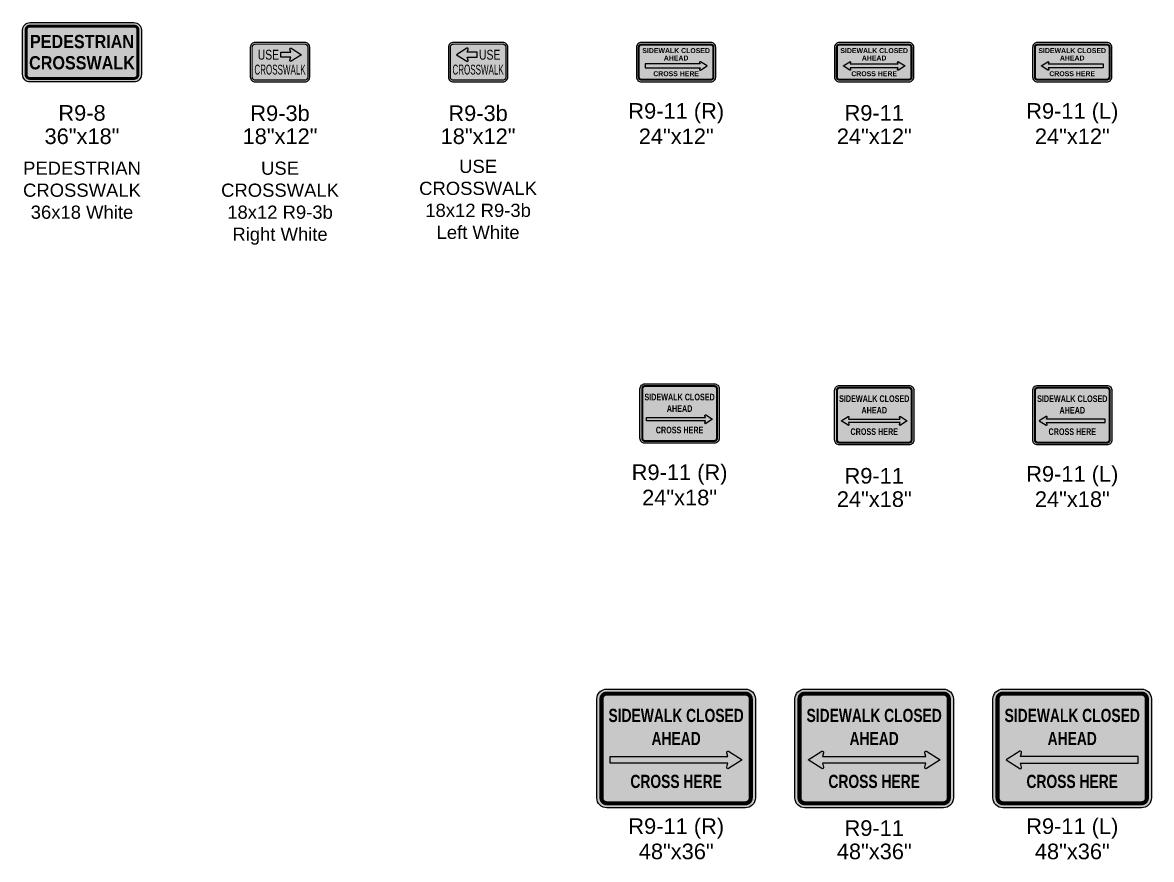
# Model space of a CAD drawing. Header units: inches. Extents: x -32 to 2634, y 197 to 1831.
# Drawn here: x 282 to 624, y 644.3 to 898 of the extents above; entities that cross this region are included whole.
import ezdxf
from ezdxf.enums import TextEntityAlignment as Align

# ---------------------------------------------------------------- set-up
doc = ezdxf.new("R2010")
doc.units = ezdxf.units.IN
doc.header["$MEASUREMENT"] = 0
doc.styles.add('ARIAL', font='arial.ttf')
doc.styles.add('ARIAL BOLD', font='arialbd.ttf')
doc.styles.get("Standard").update_dxf_attribs({"font": 'arial.ttf'})

# ---------------------------------------------------------------- blocks, each defined once
blk = doc.blocks.new('SIDEWALK CLOSED AHEAD CROSS HERE 24x12 Both')
at = {"true_color": 0xffffff}
h = blk.add_hatch(color=7, dxfattribs=at)
edge = h.paths.add_edge_path()
edge.add_line((12, 1.5), (12, 10.5))
edge.add_arc((10.5, 10.5), 1.5, 0, 90)
edge.add_line((10.5, 12), (-10.5, 12))
edge.add_arc((-10.5, 10.5), 1.5, 90, 180)
edge.add_line((-12, 10.5), (-12, 1.5))
edge.add_arc((-10.5, 1.5), 1.5, 180, 270)
edge.add_line((-10.5, 0), (10.5, 0))
edge.add_arc((10.5, 1.5), 1.5, 270, 360)
at = {"true_color": 0x000000}
h = blk.add_hatch(color=18, dxfattribs=at)
edge = h.paths.add_edge_path()
edge.add_line((7.12, 5.93), (7.26, 5.48))
edge.add_line((7.26, 5.48), (-7.26, 5.48))
edge.add_line((-7.26, 5.48), (-7.12, 5.93))
edge.add_arc((-7.3, 5.99), 0.18, 343.0481, 482.5985)
edge.add_line((-7.39, 6.14), (-9.37, 4.88))
edge.add_line((-9.37, 4.88), (-7.39, 3.61))
edge.add_arc((-7.3, 3.76), 0.18, 237.4015, 376.9519)
edge.add_line((-7.12, 3.82), (-7.26, 4.27))
edge.add_line((-7.26, 4.27), (7.26, 4.27))
edge.add_line((7.26, 4.27), (7.12, 3.82))
edge.add_arc((7.3, 3.76), 0.18, 163.0481, 302.5985)
edge.add_line((7.39, 3.61), (9.37, 4.88))
edge.add_line((9.37, 4.88), (7.39, 6.14))
edge.add_arc((7.3, 5.99), 0.18, 57.4015, 196.9519)
blk.add_lwpolyline([(10.5, 12), (0, 12), (-10.5, 12, 0.414214), (-12, 10.5), (-12, 6), (-12, 1.5, 0.414214), (-10.5, 0), (0, 0), (10.5, 0, 0.414214), (12, 1.5), (12, 6), (12, 10.5, 0.414214)], format="xyb", close=True)
at = {"color": 18, "true_color": 0x000000, "const_width": 0.625}
blk.add_lwpolyline([(10.5, 11.31), (-10.5, 11.31, 0.414214), (-11.31, 10.5), (-11.31, 1.5, 0.414214), (-10.5, 0.69), (10.5, 0.69, 0.414214), (11.31, 1.5), (11.31, 10.5, 0.414214)], format="xyb", close=True, dxfattribs=at)
at = {"color": 18, "true_color": 0x000000}
blk.add_lwpolyline([(7.26, 4.27), (-7.26, 4.27), (-7.12, 3.82, -0.697288), (-7.39, 3.61), (-9.37, 4.88), (-7.39, 6.14, -0.697288), (-7.12, 5.93), (-7.26, 5.48), (7.26, 5.48), (7.12, 5.93, -0.697288), (7.39, 6.14), (9.37, 4.88), (7.39, 3.61, -0.697288), (7.12, 3.82)], format="xyb", close=True, dxfattribs=at)
at = {"color": 18, "true_color": 0x000000, "style": 'ARIAL BOLD'}
for s, p in [('SIDEWALK CLOSED', (0, 8.75)), ('AHEAD', (0, 6.5)), ('CROSS HERE', (0, 1.75))]:
    blk.add_text(s, height=1.5, dxfattribs=at).set_placement(p, align=Align.CENTER)
at = {"style": 'ARIAL'}
blk.add_text('R9-11', height=4.732, dxfattribs=at).set_placement((0.03, -9.37), align=Align.MIDDLE)
blk.add_attdef('SIGN_DIM', text='', height=4.73, dxfattribs=at).set_placement((0.03, -16.44), align=Align.MIDDLE)
blk = doc.blocks.new('PEDESTRIAN CROSSWALK 36x18 R9-8 White')
at = {"true_color": 0xffffff}
h = blk.add_hatch(color=7, dxfattribs=at)
edge = h.paths.add_edge_path()
edge.add_line((18, 2.25), (18, 15.75))
edge.add_arc((15.75, 15.75), 2.25, 360, 450)
edge.add_line((15.75, 18), (-15.75, 18))
edge.add_arc((-15.75, 15.75), 2.25, 90, 180)
edge.add_line((-18, 15.75), (-18, 2.25))
edge.add_arc((-15.75, 2.25), 2.25, 180, 270)
edge.add_line((-15.75, 0), (15.75, 0))
edge.add_arc((15.75, 2.25), 2.25, 270, 360)
blk.add_lwpolyline([(0, 0), (-15.75, 0, -0.414214), (-18, 2.25), (-18, 9), (-18, 15.75, -0.414214), (-15.75, 18), (0, 18), (15.75, 18, -0.414214), (18, 15.75), (18, 9), (18, 2.25, -0.414214), (15.75, 0)], format="xyb", close=True)
at = {"color": 18, "true_color": 0x000000, "const_width": 0.875}
blk.add_lwpolyline([(15.75, 16.94), (-15.75, 16.94, 0.414214), (-16.94, 15.75), (-16.94, 2.25, 0.414214), (-15.75, 1.06), (15.75, 1.06, 0.414214), (16.94, 2.25), (16.94, 15.75, 0.414214)], format="xyb", close=True, dxfattribs=at)
at = {"color": 18, "true_color": 0x000000, "style": 'ARIAL BOLD', "width": 0.875}
for s, p in [('PEDESTRIAN', (0, 10.25)), ('CROSSWALK', (0, 3.82))]:
    blk.add_text(s, height=4, dxfattribs=at).set_placement(p, align=Align.CENTER)
at = {"style": 'ARIAL'}
blk.add_text('R9-8', height=4.732, dxfattribs=at).set_placement((0, -9.38), align=Align.MIDDLE)
blk.add_attdef('SIGN_DIM', text='', height=4.73, dxfattribs=at).set_placement((0, -16.45), align=Align.MIDDLE)
blk = doc.blocks.new('SIDEWALK CLOSED AHEAD CROSS HERE 24x12 LEFT')
at = {"true_color": 0xffffff}
h = blk.add_hatch(color=7, dxfattribs=at)
edge = h.paths.add_edge_path()
edge.add_line((12, 1.5), (12, 10.5))
edge.add_arc((10.5, 10.5), 1.5, 0, 90)
edge.add_line((10.5, 12), (-10.5, 12))
edge.add_arc((-10.5, 10.5), 1.5, 90, 180)
edge.add_line((-12, 10.5), (-12, 1.5))
edge.add_arc((-10.5, 1.5), 1.5, 180, 270)
edge.add_line((-10.5, 0), (10.5, 0))
edge.add_arc((10.5, 1.5), 1.5, 270, 360)
at = {"true_color": 0x000000}
h = blk.add_hatch(color=18, dxfattribs=at)
edge = h.paths.add_edge_path()
edge.add_line((-7.12, 3.82), (-7.26, 4.27))
edge.add_line((-7.26, 4.27), (9.37, 4.27))
edge.add_line((9.37, 4.27), (9.37, 5.48))
edge.add_line((9.37, 5.48), (-7.26, 5.48))
edge.add_line((-7.26, 5.48), (-7.12, 5.93))
edge.add_arc((-7.3, 5.99), 0.18, 343.0481, 482.5985)
edge.add_line((-7.39, 6.14), (-9.37, 4.88))
edge.add_line((-9.37, 4.88), (-7.39, 3.61))
edge.add_arc((-7.3, 3.76), 0.18, 237.4015, 376.9519)
blk.add_lwpolyline([(10.5, 12), (0, 12), (-10.5, 12, 0.414214), (-12, 10.5), (-12, 6), (-12, 1.5, 0.414214), (-10.5, 0), (0, 0), (10.5, 0, 0.414214), (12, 1.5), (12, 6), (12, 10.5, 0.414214)], format="xyb", close=True)
at = {"color": 18, "true_color": 0x000000, "const_width": 0.625}
blk.add_lwpolyline([(10.5, 11.31), (-10.5, 11.31, 0.414214), (-11.31, 10.5), (-11.31, 1.5, 0.414214), (-10.5, 0.69), (10.5, 0.69, 0.414214), (11.31, 1.5), (11.31, 10.5, 0.414214)], format="xyb", close=True, dxfattribs=at)
at = {"color": 18, "true_color": 0x000000}
blk.add_lwpolyline([(-7.12, 3.82, -0.697288), (-7.39, 3.61), (-9.37, 4.88), (-7.39, 6.14, -0.697288), (-7.12, 5.93), (-7.26, 5.48), (9.37, 5.48), (9.37, 4.27), (-7.26, 4.27)], format="xyb", close=True, dxfattribs=at)
at = {"color": 18, "true_color": 0x000000, "style": 'ARIAL BOLD'}
for s, p in [('SIDEWALK CLOSED', (0, 8.75)), ('AHEAD', (0, 6.5)), ('CROSS HERE', (0, 1.75))]:
    blk.add_text(s, height=1.5, dxfattribs=at).set_placement(p, align=Align.CENTER)
at = {"style": 'ARIAL'}
blk.add_text('R9-11 (L)', height=4.732, dxfattribs=at).set_placement((0.03, -9.37), align=Align.MIDDLE)
blk.add_attdef('SIGN_DIM', text='', height=4.73, dxfattribs=at).set_placement((0.03, -16.44), align=Align.MIDDLE)
blk = doc.blocks.new('SIDEWALK CLOSED AHEAD CROSS HERE 24x12 RIGHT')
at = {"true_color": 0xffffff}
h = blk.add_hatch(color=7, dxfattribs=at)
edge = h.paths.add_edge_path()
edge.add_line((12, 1.5), (12, 10.5))
edge.add_arc((10.5, 10.5), 1.5, 0, 90)
edge.add_line((10.5, 12), (-10.5, 12))
edge.add_arc((-10.5, 10.5), 1.5, 90, 180)
edge.add_line((-12, 10.5), (-12, 1.5))
edge.add_arc((-10.5, 1.5), 1.5, 180, 270)
edge.add_line((-10.5, 0), (10.5, 0))
edge.add_arc((10.5, 1.5), 1.5, 270, 360)
at = {"true_color": 0x000000}
h = blk.add_hatch(color=18, dxfattribs=at)
edge = h.paths.add_edge_path()
edge.add_line((7.12, 3.82), (7.26, 4.27))
edge.add_line((7.26, 4.27), (-9.37, 4.27))
edge.add_line((-9.37, 4.27), (-9.37, 5.48))
edge.add_line((-9.37, 5.48), (7.26, 5.48))
edge.add_line((7.26, 5.48), (7.12, 5.93))
edge.add_arc((7.3, 5.99), 0.18, 57.4015, 196.9519, ccw=False)
edge.add_line((7.39, 6.14), (9.37, 4.88))
edge.add_line((9.37, 4.88), (7.39, 3.61))
edge.add_arc((7.3, 3.76), 0.18, 163.0481, 302.5985, ccw=False)
blk.add_lwpolyline([(10.5, 12), (0, 12), (-10.5, 12, 0.414214), (-12, 10.5), (-12, 6), (-12, 1.5, 0.414214), (-10.5, 0), (0, 0), (10.5, 0, 0.414214), (12, 1.5), (12, 6), (12, 10.5, 0.414214)], format="xyb", close=True)
at = {"color": 18, "true_color": 0x000000, "const_width": 0.625}
blk.add_lwpolyline([(10.5, 11.31), (-10.5, 11.31, 0.414214), (-11.31, 10.5), (-11.31, 1.5, 0.414214), (-10.5, 0.69), (10.5, 0.69, 0.414214), (11.31, 1.5), (11.31, 10.5, 0.414214)], format="xyb", close=True, dxfattribs=at)
at = {"color": 18, "true_color": 0x000000}
blk.add_lwpolyline([(7.12, 3.82, 0.697288), (7.39, 3.61), (9.37, 4.88), (7.39, 6.14, 0.697288), (7.12, 5.93), (7.26, 5.48), (-9.37, 5.48), (-9.37, 4.27), (7.26, 4.27)], format="xyb", close=True, dxfattribs=at)
at = {"color": 18, "true_color": 0x000000, "style": 'ARIAL BOLD'}
for s, p in [('SIDEWALK CLOSED', (0, 8.75)), ('AHEAD', (0, 6.5)), ('CROSS HERE', (0, 1.75))]:
    blk.add_text(s, height=1.5, dxfattribs=at).set_placement(p, align=Align.CENTER)
at = {"style": 'ARIAL'}
blk.add_text('R9-11 (R)', height=4.732, dxfattribs=at).set_placement((0.03, -9.37), align=Align.MIDDLE)
blk.add_attdef('SIGN_DIM', text='', height=4.73, dxfattribs=at).set_placement((0.03, -16.44), align=Align.MIDDLE)
blk = doc.blocks.new('SIDEWALK CLOSED AHEAD CROSS HERE 48x36 Both')
at = {"true_color": 0xffffff}
h = blk.add_hatch(color=7, dxfattribs=at)
edge = h.paths.add_edge_path()
edge.add_line((24, 3), (24, 33))
edge.add_arc((21, 33), 3, 0, 90)
edge.add_line((21, 36), (-21, 36))
edge.add_arc((-21, 33), 3, 90, 180)
edge.add_line((-24, 33), (-24, 3))
edge.add_arc((-21, 3), 3, 180, 270)
edge.add_line((-21, 0), (21, 0))
edge.add_arc((21, 3), 3, 270, 360)
at = {"true_color": 0x000000}
h = blk.add_hatch(color=18, dxfattribs=at)
edge = h.paths.add_edge_path()
edge.add_arc((15.69, 12.19), 0.375, 163.0481, 302.5985)
edge.add_line((15.89, 11.87), (20, 14.5))
edge.add_line((20, 14.5), (15.89, 17.13))
edge.add_arc((15.69, 16.81), 0.375, 57.4015, 196.9519)
edge.add_line((15.33, 16.7), (15.7, 15.5))
edge.add_line((15.7, 15.5), (-15.7, 15.5))
edge.add_line((-15.7, 15.5), (-15.33, 16.7))
edge.add_arc((-15.69, 16.81), 0.375, 343.0481, 482.5985)
edge.add_line((-15.89, 17.13), (-20, 14.5))
edge.add_line((-20, 14.5), (-15.89, 11.87))
edge.add_arc((-15.69, 12.19), 0.375, 237.4015, 376.9519)
edge.add_line((-15.33, 12.3), (-15.7, 13.5))
edge.add_line((-15.7, 13.5), (15.7, 13.5))
edge.add_line((15.7, 13.5), (15.33, 12.3))
blk.add_lwpolyline([(0, 36), (21, 36, -0.414214), (24, 33), (24, 18), (24, 3, -0.414214), (21, 0), (0, 0), (-21, 0, -0.414214), (-24, 3), (-24, 18), (-24, 33, -0.414214), (-21, 36)], format="xyb", close=True)
at = {"color": 18, "true_color": 0x000000, "const_width": 1.25}
blk.add_lwpolyline([(-21, 34.62), (21, 34.62, -0.414214), (22.62, 33), (22.62, 3, -0.414214), (21, 1.38), (-21, 1.38, -0.414214), (-22.62, 3), (-22.62, 33, -0.414214)], format="xyb", close=True, dxfattribs=at)
at = {"color": 18, "true_color": 0x000000}
blk.add_lwpolyline([(-15.7, 15.5), (15.7, 15.5), (15.33, 16.7, -0.697288), (15.89, 17.13), (20, 14.5), (15.89, 11.87, -0.697288), (15.33, 12.3), (15.7, 13.5), (-15.7, 13.5), (-15.33, 12.3, -0.697288), (-15.89, 11.87), (-20, 14.5), (-15.89, 17.13, -0.697288), (-15.33, 16.7)], format="xyb", close=True, dxfattribs=at)
at = {"color": 18, "true_color": 0x000000, "style": 'ARIAL BOLD', "width": 0.75}
for s, p in [('SIDEWALK CLOSED', (0, 26)), ('AHEAD', (0, 19)), ('CROSS HERE', (0, 6))]:
    blk.add_text(s, height=4, dxfattribs=at).set_placement(p, align=Align.CENTER)
at = {"style": 'ARIAL'}
blk.add_text('R9-11', height=4.732, dxfattribs=at).set_placement((0.03, -6.15), align=Align.MIDDLE)
blk.add_attdef('SIGN_DIM', text='', height=4.73, dxfattribs=at).set_placement((0.03, -13.22), align=Align.MIDDLE)
blk = doc.blocks.new('SIDEWALK CLOSED AHEAD CROSS HERE 48x36 RIGHT')
at = {"true_color": 0xffffff}
h = blk.add_hatch(color=7, dxfattribs=at)
edge = h.paths.add_edge_path()
edge.add_line((24, 3), (24, 33))
edge.add_arc((21, 33), 3, 0, 90)
edge.add_line((21, 36), (-21, 36))
edge.add_arc((-21, 33), 3, 90, 180)
edge.add_line((-24, 33), (-24, 3))
edge.add_arc((-21, 3), 3, 180, 270)
edge.add_line((-21, 0), (21, 0))
edge.add_arc((21, 3), 3, 270, 360)
at = {"true_color": 0x000000}
h = blk.add_hatch(color=18, dxfattribs=at)
edge = h.paths.add_edge_path()
edge.add_arc((15.69, 12.19), 0.375, 163.0481, 302.5985)
edge.add_line((15.89, 11.87), (20, 14.5))
edge.add_line((20, 14.5), (15.89, 17.13))
edge.add_arc((15.69, 16.81), 0.375, 57.4015, 196.9519)
edge.add_line((15.33, 16.7), (15.7, 15.5))
edge.add_line((15.7, 15.5), (-20, 15.5))
edge.add_line((-20, 15.5), (-20, 13.5))
edge.add_line((-20, 13.5), (15.7, 13.5))
edge.add_line((15.7, 13.5), (15.33, 12.3))
blk.add_lwpolyline([(0, 36), (21, 36, -0.414214), (24, 33), (24, 18), (24, 3, -0.414214), (21, 0), (0, 0), (-21, 0, -0.414214), (-24, 3), (-24, 18), (-24, 33, -0.414214), (-21, 36)], format="xyb", close=True)
at = {"color": 18, "true_color": 0x000000, "const_width": 1.25}
blk.add_lwpolyline([(-21, 34.62), (21, 34.62, -0.414214), (22.62, 33), (22.62, 3, -0.414214), (21, 1.38), (-21, 1.38, -0.414214), (-22.62, 3), (-22.62, 33, -0.414214)], format="xyb", close=True, dxfattribs=at)
at = {"color": 18, "true_color": 0x000000}
blk.add_lwpolyline([(-20, 13.5), (-20, 15.5), (15.7, 15.5), (15.33, 16.7, -0.697288), (15.89, 17.13), (20, 14.5), (15.89, 11.87, -0.697288), (15.33, 12.3), (15.7, 13.5)], format="xyb", close=True, dxfattribs=at)
at = {"color": 18, "true_color": 0x000000, "style": 'ARIAL BOLD', "width": 0.75}
for s, p in [('SIDEWALK CLOSED', (0, 26)), ('AHEAD', (0, 19)), ('CROSS HERE', (0, 6))]:
    blk.add_text(s, height=4, dxfattribs=at).set_placement(p, align=Align.CENTER)
at = {"style": 'ARIAL'}
blk.add_text('R9-11 (R)', height=4.732, dxfattribs=at).set_placement((0.03, -6.15), align=Align.MIDDLE)
blk.add_attdef('SIGN_DIM', text='', height=4.73, dxfattribs=at).set_placement((0.03, -13.22), align=Align.MIDDLE)
blk = doc.blocks.new('SIDEWALK CLOSED AHEAD CROSS HERE 48x36 LEFT')
at = {"true_color": 0xffffff}
h = blk.add_hatch(color=7, dxfattribs=at)
edge = h.paths.add_edge_path()
edge.add_line((24, 3), (24, 33))
edge.add_arc((21, 33), 3, 0, 90)
edge.add_line((21, 36), (-21, 36))
edge.add_arc((-21, 33), 3, 90, 180)
edge.add_line((-24, 33), (-24, 3))
edge.add_arc((-21, 3), 3, 180, 270)
edge.add_line((-21, 0), (21, 0))
edge.add_arc((21, 3), 3, 270, 360)
at = {"true_color": 0x000000}
h = blk.add_hatch(color=18, dxfattribs=at)
edge = h.paths.add_edge_path()
edge.add_arc((-15.69, 12.19), 0.375, 237.4015, 376.9519, ccw=False)
edge.add_line((-15.89, 11.87), (-20, 14.5))
edge.add_line((-20, 14.5), (-15.89, 17.13))
edge.add_arc((-15.69, 16.81), 0.375, 343.0481, 482.5985, ccw=False)
edge.add_line((-15.33, 16.7), (-15.7, 15.5))
edge.add_line((-15.7, 15.5), (20, 15.5))
edge.add_line((20, 15.5), (20, 13.5))
edge.add_line((20, 13.5), (-15.7, 13.5))
edge.add_line((-15.7, 13.5), (-15.33, 12.3))
blk.add_lwpolyline([(0, 36), (21, 36, -0.414214), (24, 33), (24, 18), (24, 3, -0.414214), (21, 0), (0, 0), (-21, 0, -0.414214), (-24, 3), (-24, 18), (-24, 33, -0.414214), (-21, 36)], format="xyb", close=True)
at = {"color": 18, "true_color": 0x000000, "const_width": 1.25}
blk.add_lwpolyline([(-21, 34.62), (21, 34.62, -0.414214), (22.62, 33), (22.62, 3, -0.414214), (21, 1.38), (-21, 1.38, -0.414214), (-22.62, 3), (-22.62, 33, -0.414214)], format="xyb", close=True, dxfattribs=at)
at = {"color": 18, "true_color": 0x000000}
blk.add_lwpolyline([(20, 13.5), (20, 15.5), (-15.7, 15.5), (-15.33, 16.7, 0.697288), (-15.89, 17.13), (-20, 14.5), (-15.89, 11.87, 0.697288), (-15.33, 12.3), (-15.7, 13.5)], format="xyb", close=True, dxfattribs=at)
at = {"color": 18, "true_color": 0x000000, "style": 'ARIAL BOLD', "width": 0.75}
for s, p in [('SIDEWALK CLOSED', (0, 26)), ('AHEAD', (0, 19)), ('CROSS HERE', (0, 6))]:
    blk.add_text(s, height=4, dxfattribs=at).set_placement(p, align=Align.CENTER)
at = {"style": 'ARIAL'}
blk.add_text('R9-11 (L)', height=4.732, dxfattribs=at).set_placement((0.03, -6.15), align=Align.MIDDLE)
blk.add_attdef('SIGN_DIM', text='', height=4.73, dxfattribs=at).set_placement((0.03, -13.22), align=Align.MIDDLE)
blk = doc.blocks.new('SIDEWALK CLOSED AHEAD CROSS HERE 24x18 Both')
at = {"true_color": 0xffffff}
h = blk.add_hatch(color=7, dxfattribs=at)
edge = h.paths.add_edge_path()
edge.add_line((12.03, 1.51), (12.03, 16.51))
edge.add_arc((10.53, 16.51), 1.5, 0, 90)
edge.add_line((10.53, 18.01), (-10.47, 18.01))
edge.add_arc((-10.47, 16.51), 1.5, 90, 180)
edge.add_line((-11.97, 16.51), (-11.97, 1.51))
edge.add_arc((-10.47, 1.51), 1.5, 180, 270)
edge.add_line((-10.47, 0.01), (10.53, 0.01))
edge.add_arc((10.53, 1.51), 1.5, 270, 360)
at = {"true_color": 0x000000}
h = blk.add_hatch(color=18, dxfattribs=at)
edge = h.paths.add_edge_path()
edge.add_arc((7.88, 6.1), 0.187, 163.0481, 302.5985)
edge.add_line((7.98, 5.95), (10.03, 7.26))
edge.add_line((10.03, 7.26), (7.98, 8.57))
edge.add_arc((7.88, 8.42), 0.188, 57.4015, 196.9519)
edge.add_line((7.7, 8.36), (7.88, 7.76))
edge.add_line((7.88, 7.76), (-7.82, 7.76))
edge.add_line((-7.82, 7.76), (-7.63, 8.36))
edge.add_arc((-7.81, 8.42), 0.187, 343.0481, 482.5985)
edge.add_line((-7.91, 8.57), (-9.97, 7.26))
edge.add_line((-9.97, 7.26), (-7.91, 5.95))
edge.add_arc((-7.81, 6.1), 0.188, 237.4015, 376.9519)
edge.add_line((-7.63, 6.16), (-7.82, 6.76))
edge.add_line((-7.82, 6.76), (7.88, 6.76))
edge.add_line((7.88, 6.76), (7.7, 6.16))
blk.add_lwpolyline([(0.03, 18.01), (10.53, 18.01, -0.414214), (12.03, 16.51), (12.03, 9.01), (12.03, 1.51, -0.414214), (10.53, 0.01), (0.03, 0.01), (-10.47, 0.01, -0.414214), (-11.97, 1.51), (-11.97, 9.01), (-11.97, 16.51, -0.414214), (-10.47, 18.01)], format="xyb", close=True)
at = {"color": 18, "true_color": 0x000000, "const_width": 0.625}
blk.add_lwpolyline([(-10.47, 17.32), (10.53, 17.32, -0.414214), (11.34, 16.51), (11.34, 1.51, -0.414214), (10.53, 0.7), (-10.47, 0.7, -0.414214), (-11.28, 1.51), (-11.28, 16.51, -0.414214)], format="xyb", close=True, dxfattribs=at)
at = {"color": 18, "true_color": 0x000000}
blk.add_lwpolyline([(-7.82, 7.76), (7.88, 7.76), (7.7, 8.36, -0.697288), (7.98, 8.57), (10.03, 7.26), (7.98, 5.95, -0.697288), (7.7, 6.16), (7.88, 6.76), (-7.82, 6.76), (-7.63, 6.16, -0.697288), (-7.91, 5.95), (-9.97, 7.26), (-7.91, 8.57, -0.697288), (-7.63, 8.36)], format="xyb", close=True, dxfattribs=at)
at = {"color": 18, "true_color": 0x000000, "style": 'ARIAL BOLD', "width": 0.75}
for s, p in [('SIDEWALK CLOSED', (0.03, 13.01)), ('AHEAD', (0.03, 9.51)), ('CROSS HERE', (0.03, 3.01))]:
    blk.add_text(s, height=2, dxfattribs=at).set_placement(p, align=Align.CENTER)
at = {"style": 'ARIAL'}
blk.add_text('R9-11', height=4.732, dxfattribs=at).set_placement((0.03, -9.37), align=Align.MIDDLE)
blk.add_attdef('SIGN_DIM', text='', height=4.73, dxfattribs=at).set_placement((0.03, -16.44), align=Align.MIDDLE)
blk = doc.blocks.new('SIDEWALK CLOSED AHEAD CROSS HERE 24x18 Right')
at = {"true_color": 0xffffff}
h = blk.add_hatch(color=7, dxfattribs=at)
edge = h.paths.add_edge_path()
edge.add_line((12.03, 1.5), (12.03, 16.5))
edge.add_arc((10.53, 16.5), 1.5, 0, 90)
edge.add_line((10.53, 18), (-10.47, 18))
edge.add_arc((-10.47, 16.5), 1.5, 90, 180)
edge.add_line((-11.97, 16.5), (-11.97, 1.5))
edge.add_arc((-10.47, 1.5), 1.5, 180, 270)
edge.add_line((-10.47, 0), (10.53, 0))
edge.add_arc((10.53, 1.5), 1.5, 270, 360)
at = {"true_color": 0x000000}
h = blk.add_hatch(color=18, dxfattribs=at)
edge = h.paths.add_edge_path()
edge.add_arc((7.88, 6.09), 0.187, 163.0481, 302.5985)
edge.add_line((7.98, 5.94), (10.03, 7.25))
edge.add_line((10.03, 7.25), (7.98, 8.56))
edge.add_arc((7.88, 8.41), 0.188, 57.4015, 196.9519)
edge.add_line((7.7, 8.35), (7.88, 7.75))
edge.add_line((7.88, 7.75), (-9.97, 7.75))
edge.add_line((-9.97, 7.75), (-9.97, 6.75))
edge.add_line((-9.97, 6.75), (7.88, 6.75))
edge.add_line((7.88, 6.75), (7.7, 6.15))
blk.add_lwpolyline([(0.03, 18), (10.53, 18, -0.414214), (12.03, 16.5), (12.03, 9), (12.03, 1.5, -0.414214), (10.53, 0), (0.03, 0), (-10.47, 0, -0.414214), (-11.97, 1.5), (-11.97, 9), (-11.97, 16.5, -0.414214), (-10.47, 18)], format="xyb", close=True)
at = {"color": 18, "true_color": 0x000000, "const_width": 0.625}
blk.add_lwpolyline([(-10.47, 17.31), (10.53, 17.31, -0.414214), (11.34, 16.5), (11.34, 1.5, -0.414214), (10.53, 0.69), (-10.47, 0.69, -0.414214), (-11.28, 1.5), (-11.28, 16.5, -0.414214)], format="xyb", close=True, dxfattribs=at)
at = {"color": 18, "true_color": 0x000000}
blk.add_lwpolyline([(-9.97, 6.75), (-9.97, 7.75), (7.88, 7.75), (7.7, 8.35, -0.697288), (7.98, 8.56), (10.03, 7.25), (7.98, 5.94, -0.697288), (7.7, 6.15), (7.88, 6.75)], format="xyb", close=True, dxfattribs=at)
at = {"color": 18, "true_color": 0x000000, "style": 'ARIAL BOLD', "width": 0.75}
for s, p in [('SIDEWALK CLOSED', (0.03, 13)), ('AHEAD', (0.03, 9.5)), ('CROSS HERE', (0.03, 3))]:
    blk.add_text(s, height=2, dxfattribs=at).set_placement(p, align=Align.CENTER)
at = {"style": 'ARIAL'}
blk.add_text('R9-11 (R)', height=4.732, dxfattribs=at).set_placement((0.03, -9.38), align=Align.MIDDLE)
blk.add_attdef('SIGN_DIM', text='', height=4.73, dxfattribs=at).set_placement((0.03, -16.45), align=Align.MIDDLE)
blk = doc.blocks.new('SIDEWALK CLOSED AHEAD CROSS HERE 24x18 Left')
at = {"true_color": 0xffffff}
h = blk.add_hatch(color=7, dxfattribs=at)
edge = h.paths.add_edge_path()
edge.add_line((12.03, 1.5), (12.03, 16.5))
edge.add_arc((10.53, 16.5), 1.5, 0, 90)
edge.add_line((10.53, 18), (-10.47, 18))
edge.add_arc((-10.47, 16.5), 1.5, 90, 180)
edge.add_line((-11.97, 16.5), (-11.97, 1.5))
edge.add_arc((-10.47, 1.5), 1.5, 180, 270)
edge.add_line((-10.47, 0), (10.53, 0))
edge.add_arc((10.53, 1.5), 1.5, 270, 360)
at = {"true_color": 0x000000}
h = blk.add_hatch(color=18, dxfattribs=at)
edge = h.paths.add_edge_path()
edge.add_arc((-7.81, 6.09), 0.187, 237.4015, 376.9519, ccw=False)
edge.add_line((-7.91, 5.94), (-9.97, 7.25))
edge.add_line((-9.97, 7.25), (-7.91, 8.56))
edge.add_arc((-7.81, 8.41), 0.188, 343.0481, 482.5985, ccw=False)
edge.add_line((-7.63, 8.35), (-7.82, 7.75))
edge.add_line((-7.82, 7.75), (10.03, 7.75))
edge.add_line((10.03, 7.75), (10.03, 6.75))
edge.add_line((10.03, 6.75), (-7.82, 6.75))
edge.add_line((-7.82, 6.75), (-7.63, 6.15))
blk.add_lwpolyline([(0.03, 18), (10.53, 18, -0.414214), (12.03, 16.5), (12.03, 9), (12.03, 1.5, -0.414214), (10.53, 0), (0.03, 0), (-10.47, 0, -0.414214), (-11.97, 1.5), (-11.97, 9), (-11.97, 16.5, -0.414214), (-10.47, 18)], format="xyb", close=True)
at = {"color": 18, "true_color": 0x000000, "const_width": 0.625}
blk.add_lwpolyline([(-10.47, 17.31), (10.53, 17.31, -0.414214), (11.34, 16.5), (11.34, 1.5, -0.414214), (10.53, 0.69), (-10.47, 0.69, -0.414214), (-11.28, 1.5), (-11.28, 16.5, -0.414214)], format="xyb", close=True, dxfattribs=at)
at = {"color": 18, "true_color": 0x000000}
blk.add_lwpolyline([(10.03, 6.75), (10.03, 7.75), (-7.82, 7.75), (-7.63, 8.35, 0.697288), (-7.91, 8.56), (-9.97, 7.25), (-7.91, 5.94, 0.697288), (-7.63, 6.15), (-7.82, 6.75)], format="xyb", close=True, dxfattribs=at)
at = {"color": 18, "true_color": 0x000000, "style": 'ARIAL BOLD', "width": 0.75}
for s, p in [('SIDEWALK CLOSED', (0.03, 13)), ('AHEAD', (0.03, 9.5)), ('CROSS HERE', (0.03, 3))]:
    blk.add_text(s, height=2, dxfattribs=at).set_placement(p, align=Align.CENTER)
at = {"style": 'ARIAL'}
blk.add_text('R9-11 (L)', height=4.732, dxfattribs=at).set_placement((0.03, -9.38), align=Align.MIDDLE)
blk.add_attdef('SIGN_DIM', text='', height=4.73, dxfattribs=at).set_placement((0.03, -16.45), align=Align.MIDDLE)
blk = doc.blocks.new('USE CROSSWALK 18x12 R9-3b Right White')
at = {"true_color": 0xffffff}
h = blk.add_hatch(color=7, dxfattribs=at)
edge = h.paths.add_edge_path()
edge.add_line((9, 1.5), (9, 10.5))
edge.add_arc((7.5, 10.5), 1.5, 0, 90)
edge.add_line((7.5, 12), (-7.5, 12))
edge.add_arc((-7.5, 10.5), 1.5, 90, 180)
edge.add_line((-9, 10.5), (-9, 1.5))
edge.add_arc((-7.5, 1.5), 1.5, 180, 270)
edge.add_line((-7.5, 0), (7.5, 0))
edge.add_arc((7.5, 1.5), 1.5, 270, 360)
at = {"true_color": 0x000000}
h = blk.add_hatch(color=18, dxfattribs=at)
edge = h.paths.add_edge_path()
edge.add_arc((3.27, 6.52), 0.281, 163.0481, 302.5985)
edge.add_line((3.42, 6.28), (6.5, 8.25))
edge.add_line((6.5, 8.25), (3.42, 10.22))
edge.add_arc((3.27, 9.98), 0.281, 57.4015, 196.9519)
edge.add_line((3, 9.9), (3.27, 9))
edge.add_line((3.27, 9), (0.27, 9))
edge.add_line((0.27, 9), (0.27, 7.5))
edge.add_line((0.27, 7.5), (3.27, 7.5))
edge.add_line((3.27, 7.5), (3, 6.6))
blk.add_lwpolyline([(7.5, 12), (0, 12), (-7.5, 12, 0.414214), (-9, 10.5), (-9, 6), (-9, 1.5, 0.414214), (-7.5, 0), (0, 0), (7.5, 0, 0.414214), (9, 1.5), (9, 6), (9, 10.5, 0.414214)], format="xyb", close=True)
at = {"color": 18, "true_color": 0x000000, "const_width": 0.375}
blk.add_lwpolyline([(7.5, 11.44), (-7.5, 11.44, 0.414214), (-8.44, 10.5), (-8.44, 1.5, 0.414214), (-7.5, 0.56), (7.5, 0.56, 0.414214), (8.44, 1.5), (8.44, 10.5, 0.414214)], format="xyb", close=True, dxfattribs=at)
at = {"color": 18, "true_color": 0x000000}
blk.add_lwpolyline([(0.27, 7.5), (0.27, 9), (3.27, 9), (3, 9.9, -0.697288), (3.42, 10.22), (6.5, 8.25), (3.42, 6.28, -0.697288), (3, 6.6), (3.27, 7.5)], format="xyb", close=True, dxfattribs=at)
at = {"color": 18, "true_color": 0x000000, "style": 'ARIAL', "width": 0.75}
blk.add_text('USE', height=3, dxfattribs=at).set_placement((-0.29, 6.75), align=Align.RIGHT)
at = {"color": 18, "true_color": 0x000000, "style": 'ARIAL', "width": 0.58}
blk.add_text('CROSSWALK', height=3, dxfattribs=at).set_placement((0, 2.25), align=Align.CENTER)
at = {"style": 'ARIAL'}
for tag, p in [('SIGN_NO.', (0, -9.38)), ('SIGN_DIM', (0, -16.45))]:
    blk.add_attdef(tag, text='', height=4.73, dxfattribs=at).set_placement(p, align=Align.MIDDLE)
blk = doc.blocks.new('USE CROSSWALK 18x12 R9-3b Left White')
at = {"true_color": 0xffffff}
h = blk.add_hatch(color=7, dxfattribs=at)
edge = h.paths.add_edge_path()
edge.add_line((9, 1.5), (9, 10.5))
edge.add_arc((7.5, 10.5), 1.5, 0, 90)
edge.add_line((7.5, 12), (-7.5, 12))
edge.add_arc((-7.5, 10.5), 1.5, 90, 180)
edge.add_line((-9, 10.5), (-9, 1.5))
edge.add_arc((-7.5, 1.5), 1.5, 180, 270)
edge.add_line((-7.5, 0), (7.5, 0))
edge.add_arc((7.5, 1.5), 1.5, 270, 360)
at = {"true_color": 0x000000}
h = blk.add_hatch(color=18, dxfattribs=at)
edge = h.paths.add_edge_path()
edge.add_arc((-3.27, 6.52), 0.281, 237.4015, 376.9519, ccw=False)
edge.add_line((-3.42, 6.28), (-6.5, 8.25))
edge.add_line((-6.5, 8.25), (-3.42, 10.22))
edge.add_arc((-3.27, 9.98), 0.281, 343.0481, 482.5985, ccw=False)
edge.add_line((-3, 9.9), (-3.27, 9))
edge.add_line((-3.27, 9), (-0.27, 9))
edge.add_line((-0.27, 9), (-0.27, 7.5))
edge.add_line((-0.27, 7.5), (-3.27, 7.5))
edge.add_line((-3.27, 7.5), (-3, 6.6))
blk.add_lwpolyline([(7.5, 12), (0, 12), (-7.5, 12, 0.414214), (-9, 10.5), (-9, 6), (-9, 1.5, 0.414214), (-7.5, 0), (0, 0), (7.5, 0, 0.414214), (9, 1.5), (9, 6), (9, 10.5, 0.414214)], format="xyb", close=True)
at = {"color": 18, "true_color": 0x000000, "const_width": 0.375}
blk.add_lwpolyline([(7.5, 11.44), (-7.5, 11.44, 0.414214), (-8.44, 10.5), (-8.44, 1.5, 0.414214), (-7.5, 0.56), (7.5, 0.56, 0.414214), (8.44, 1.5), (8.44, 10.5, 0.414214)], format="xyb", close=True, dxfattribs=at)
at = {"color": 18, "true_color": 0x000000}
blk.add_lwpolyline([(-0.27, 7.5), (-0.27, 9), (-3.27, 9), (-3, 9.9, 0.697288), (-3.42, 10.22), (-6.5, 8.25), (-3.42, 6.28, 0.697288), (-3, 6.6), (-3.27, 7.5)], format="xyb", close=True, dxfattribs=at)
at = {"color": 18, "true_color": 0x000000, "style": 'ARIAL', "width": 0.75}
blk.add_text('USE', height=3, dxfattribs=at).set_placement((6.75, 6.75), align=Align.RIGHT)
at = {"color": 18, "true_color": 0x000000, "style": 'ARIAL', "width": 0.58}
blk.add_text('CROSSWALK', height=3, dxfattribs=at).set_placement((0, 2.25), align=Align.CENTER)
at = {"style": 'ARIAL'}
for tag, p in [('SIGN_NO.', (0, -9.38)), ('SIGN_DIM', (0, -16.45))]:
    blk.add_attdef(tag, text='', height=4.73, dxfattribs=at).set_placement(p, align=Align.MIDDLE)

msp = doc.modelspace()

# ---------------------------------------------------------------- block references
for name, p, values in [('PEDESTRIAN CROSSWALK 36x18 R9-8 White', (300, 880), {'SIGN_DIM': '36"x18"'}), ('USE CROSSWALK 18x12 R9-3b Right White', (360, 880), {'SIGN_NO.': 'R9-3b', 'SIGN_DIM': '18"x12"'}), ('USE CROSSWALK 18x12 R9-3b Left White', (420, 880), {'SIGN_NO.': 'R9-3b', 'SIGN_DIM': '18"x12"'}), ('SIDEWALK CLOSED AHEAD CROSS HERE 24x12 RIGHT', (480, 880), {'SIGN_DIM': '24"x12"'}), ('SIDEWALK CLOSED AHEAD CROSS HERE 24x12 Both', (540, 880), {'SIGN_DIM': '24"x12"'}), ('SIDEWALK CLOSED AHEAD CROSS HERE 24x12 LEFT', (600, 880), {'SIGN_DIM': '24"x12"'}), ('SIDEWALK CLOSED AHEAD CROSS HERE 24x18 Right', (481.02, 770.5), {'SIGN_DIM': '24"x18"'}), ('SIDEWALK CLOSED AHEAD CROSS HERE 24x18 Both', (540, 770), {'SIGN_DIM': '24"x18"'}), ('SIDEWALK CLOSED AHEAD CROSS HERE 24x18 Left', (600, 770), {'SIGN_DIM': '24"x18"'}), ('SIDEWALK CLOSED AHEAD CROSS HERE 48x36 RIGHT', (480, 660), {'SIGN_DIM': '48"x36"'}), ('SIDEWALK CLOSED AHEAD CROSS HERE 48x36 Both', (540, 660), {'SIGN_DIM': '48"x36"'}), ('SIDEWALK CLOSED AHEAD CROSS HERE 48x36 LEFT', (600, 660), {'SIGN_DIM': '48"x36"'})]:
    msp.add_blockref(name, p).add_auto_attribs(values)

# ---------------------------------------------------------------- texts
at = {"color": 1, "char_height": 4, "width": 36.7545, "attachment_point": 2}
for s, insert in [('PEDESTRIAN CROSSWALK 36x18 White ', (300, 855.86)), ('USE CROSSWALK 18x12 R9-3b Right White', (360, 855.86)), ('USE CROSSWALK 18x12 R9-3b Left White', (420, 856.42))]:
    msp.add_mtext(s, dxfattribs=dict(at, insert=insert))

doc.saveas('drawing.dxf')
